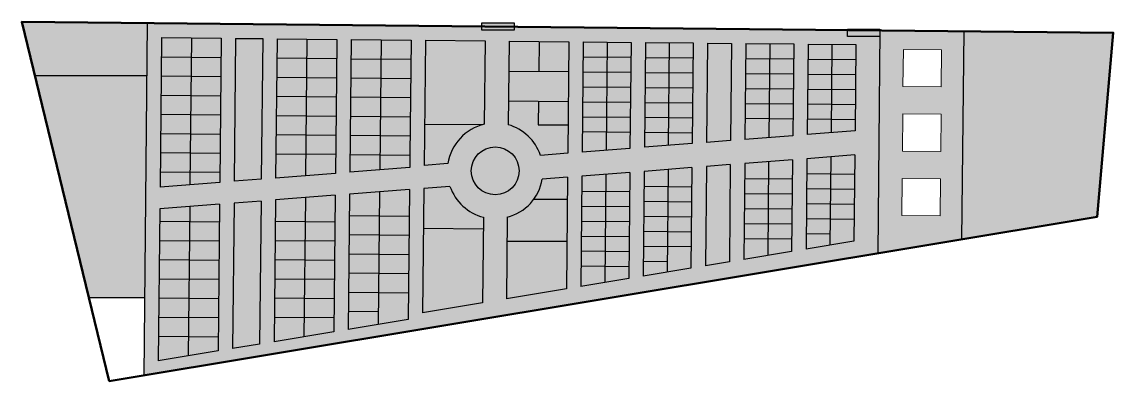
# Model space of a CAD drawing. Header units: metres. Extents: x 338921 to 339833, y 4032848 to 4033148.
import ezdxf

# ---------------------------------------------------------------- set-up
doc = ezdxf.new("R2010")
doc.units = ezdxf.units.M
for name, color, linetype, lineweight in [('MP_BOUNDARY', 1, 'Continuous', 50), ('MP_PLAZA', 4, 'Continuous', 18), ('MP_ROADS', 8, 'Continuous', 25)]:
    doc.layers.add(name, color=color, linetype=linetype, lineweight=lineweight)

msp = doc.modelspace()

# ---------------------------------------------------------------- hatches: boundary and pattern name
at = {"true_color": 0x22346e}
h = msp.add_hatch(color=159, dxfattribs=at)
h.dxf.hatch_style = 1
h.paths.add_polyline_path([(339025.38, 4033102.93), (339025.79, 4033146.93), (338920.88, 4033147.98), (338931.84, 4033102.93)])
at = {"true_color": 0x939598}
h = msp.add_hatch(color=252, dxfattribs=at)
h.dxf.hatch_style = 1
h.paths.add_polyline_path([(339637.45, 4033047.69), (339638.38, 4033140.78), (339025.79, 4033146.93), (339023.02, 4032852.73), (339636.51, 4032954.59)])
h.paths.add_polyline_path([(339565.29, 4033032.76), (339564.52, 4032956.21), (339524.46, 4032949.56), (339525.26, 4033029.65)], flags=16)
h.paths.add_polyline_path([(339525.46, 4033049.73), (339526.27, 4033129.91), (339566.26, 4033129.51), (339565.49, 4033052.84)], flags=16)
h.paths.add_polyline_path([(339513.45, 4033048.8), (339493.43, 4033047.24), (339494.27, 4033130.23), (339514.27, 4033130.03)], flags=16)
h.paths.add_polyline_path([(339577.3, 4033033.69), (339617.34, 4033036.8), (339616.61, 4032964.86), (339576.55, 4032958.21)], flags=16)
h.paths.add_polyline_path([(339513.25, 4033028.72), (339512.44, 4032947.56), (339492.4, 4032944.24), (339493.23, 4033027.17)], flags=16)
h.paths.add_polyline_path([(339577.5, 4033053.77), (339578.26, 4033129.39), (339618.26, 4033128.98), (339617.54, 4033056.87)], flags=16)
h.paths.add_polyline_path([(339481.42, 4033046.31), (339441.39, 4033043.21), (339442.27, 4033130.75), (339482.27, 4033130.35)], flags=16)
h.paths.add_polyline_path([(339481.22, 4033026.24), (339480.38, 4032942.24), (339440.31, 4032935.59), (339441.19, 4033023.13)], flags=16)
h.paths.add_polyline_path([(339429.38, 4033042.27), (339389.35, 4033039.17), (339390.27, 4033131.27), (339430.27, 4033130.87)], flags=16)
h.paths.add_polyline_path([(339429.18, 4033022.2), (339428.29, 4032933.59), (339388.22, 4032926.94), (339389.15, 4033019.09)], flags=16)
h.paths.add_polyline_path([(339377.34, 4033038.24), (339354.55, 4033036.47, 0.246339), (339327.57, 4033062.03), (339328.28, 4033131.89), (339378.27, 4033131.39)], flags=16)
h.paths.add_polyline_path([(339377.14, 4033018.16), (339376.2, 4032924.94), (339326.12, 4032916.63), (339326.8, 4032984.83, 0.292829), (339356.08, 4033016.53)], flags=16)
h.paths.add_polyline_path([(339336.7, 4033023.53, -1), (339296.7, 4033023.53, -1)], flags=16)
h.paths.add_polyline_path([(339307.58, 4033062.48, 0.306268), (339277.16, 4033029.59), (339257.23, 4033028.04), (339258.28, 4033132.6), (339308.28, 4033132.09)], flags=16)
h.paths.add_polyline_path([(339306.8, 4032984.78), (339306.08, 4032913.3), (339255.99, 4032904.98), (339257.04, 4033008.84), (339278.87, 4033010.54, 0.252622)], flags=16)
h.paths.add_polyline_path([(339245.32, 4033036.72), (339245.21, 4033026.23), (339195.17, 4033022.35), (339195.48, 4033053.22), (339196.28, 4033133.22), (339246.28, 4033132.72)], flags=16)
h.paths.add_polyline_path([(339245.03, 4033007.91), (339243.94, 4032899.46), (339193.85, 4032891.14), (339194.99, 4033004.03)], flags=16)
h.paths.add_polyline_path([(339183.16, 4033021.42), (339133.12, 4033017.54), (339134.28, 4033133.84), (339184.28, 4033133.34), (339183.96, 4033101.34)], flags=16)
h.paths.add_polyline_path([(339182.98, 4033003.1), (339181.83, 4032889.15), (339131.75, 4032880.83), (339132.93, 4032999.21)], flags=16)
h.paths.add_polyline_path([(339121.11, 4033016.6), (339098.47, 4033014.85), (339099.67, 4033134.19), (339122.29, 4033133.96)], flags=16)
h.paths.add_polyline_path([(339120.92, 4032998.28), (339119.73, 4032878.84), (339097.07, 4032875.07), (339098.29, 4032996.53)], flags=16)
h.paths.add_polyline_path([(339086.45, 4033013.91), (339036.42, 4033010.03), (339037.67, 4033134.81), (339087.66, 4033134.31)], flags=16)
h.paths.add_polyline_path([(339086.28, 4032995.59), (339085.05, 4032873.08), (339034.96, 4032864.76), (339036.23, 4032991.71)], flags=16)
at = {"true_color": 0x000000}
h = msp.add_hatch(color=18, dxfattribs=at)
h.dxf.hatch_style = 1
h.paths.add_polyline_path([(339332.45, 4033147.13), (339305.4, 4033147.13), (339305.4, 4033144.12), (339332.45, 4033143.85)])
h.paths.add_polyline_path([(339332.45, 4033143.85), (339305.4, 4033144.12), (339305.4, 4033140.9), (339332.45, 4033140.9)])
at = {"true_color": 0xf4ee51}
h = msp.add_hatch(color=41, dxfattribs=at)
h.dxf.hatch_style = 1
h.paths.add_polyline_path([(339087.66, 4033134.31), (339062.67, 4033134.56), (339062.51, 4033118.56), (339087.5, 4033118.31)])
h.paths.add_polyline_path([(339062.67, 4033134.56), (339037.67, 4033134.81), (339037.51, 4033118.81), (339062.51, 4033118.56)])
h.paths.add_polyline_path([(339062.51, 4033118.56), (339037.51, 4033118.81), (339037.35, 4033102.81), (339062.35, 4033102.56)])
h.paths.add_polyline_path([(339087.5, 4033118.31), (339062.51, 4033118.56), (339062.35, 4033102.56), (339087.34, 4033102.31)])
h.paths.add_polyline_path([(339087.34, 4033102.31), (339062.35, 4033102.56), (339062.19, 4033086.56), (339087.18, 4033086.31)])
h.paths.add_polyline_path([(339062.35, 4033102.56), (339037.35, 4033102.81), (339037.19, 4033086.81), (339062.19, 4033086.56)])
h.paths.add_polyline_path([(339062.19, 4033086.56), (339037.19, 4033086.81), (339037.03, 4033070.81), (339062.03, 4033070.56)])
h.paths.add_polyline_path([(339087.18, 4033086.31), (339062.19, 4033086.56), (339062.03, 4033070.56), (339087.02, 4033070.31)])
h.paths.add_polyline_path([(339087.02, 4033070.31), (339062.03, 4033070.56), (339061.87, 4033054.56), (339086.85, 4033054.31)])
h.paths.add_polyline_path([(339062.03, 4033070.56), (339037.03, 4033070.81), (339036.87, 4033054.81), (339061.87, 4033054.56)])
h.paths.add_polyline_path([(339061.87, 4033054.56), (339036.87, 4033054.81), (339036.71, 4033038.81), (339061.7, 4033038.56)])
h.paths.add_polyline_path([(339086.85, 4033054.31), (339061.87, 4033054.56), (339061.7, 4033038.56), (339086.69, 4033038.31)])
h.paths.add_polyline_path([(339086.69, 4033038.31), (339061.7, 4033038.56), (339061.54, 4033022.56), (339086.53, 4033022.31)])
h.paths.add_polyline_path([(339061.7, 4033038.56), (339036.71, 4033038.81), (339036.55, 4033022.82), (339061.54, 4033022.56)])
h.paths.add_polyline_path([(339061.54, 4033022.56), (339036.55, 4033022.82), (339036.42, 4033010.03), (339061.44, 4033011.97)])
h.paths.add_polyline_path([(339086.53, 4033022.31), (339061.54, 4033022.56), (339061.44, 4033011.97), (339086.45, 4033013.91)])
h.paths.add_polyline_path([(339220.96, 4033100.97), (339195.96, 4033101.22), (339195.8, 4033085.22), (339220.8, 4033084.97)])
h.paths.add_polyline_path([(339245.96, 4033100.72), (339220.96, 4033100.97), (339220.8, 4033084.97), (339245.8, 4033084.72)])
h.paths.add_polyline_path([(339245.8, 4033084.72), (339220.8, 4033084.97), (339220.64, 4033068.97), (339245.64, 4033068.72)])
h.paths.add_polyline_path([(339220.8, 4033084.97), (339195.8, 4033085.22), (339195.64, 4033069.22), (339220.64, 4033068.97)])
h.paths.add_polyline_path([(339220.64, 4033068.97), (339195.64, 4033069.22), (339195.48, 4033053.22), (339220.48, 4033052.97)])
h.paths.add_polyline_path([(339245.64, 4033068.72), (339220.64, 4033068.97), (339220.48, 4033052.97), (339245.48, 4033052.72)])
h.paths.add_polyline_path([(339245.48, 4033052.72), (339220.48, 4033052.97), (339220.32, 4033036.97), (339245.32, 4033036.72)])
h.paths.add_polyline_path([(339220.48, 4033052.97), (339195.48, 4033053.22), (339195.32, 4033037.22), (339220.32, 4033036.97)])
h.paths.add_polyline_path([(339220.32, 4033036.97), (339195.32, 4033037.22), (339195.17, 4033022.35), (339220.19, 4033024.29)])
h.paths.add_polyline_path([(339245.32, 4033036.72), (339220.32, 4033036.97), (339220.19, 4033024.29), (339245.21, 4033026.23)])
h.paths.add_polyline_path([(339245.03, 4033007.91), (339220.01, 4033005.97), (339219.81, 4032986.02), (339244.8, 4032985.77)])
h.paths.add_polyline_path([(339220.01, 4033005.97), (339194.99, 4033004.03), (339194.81, 4032986.28), (339219.81, 4032986.02)])
h.paths.add_polyline_path([(339219.81, 4032986.02), (339194.81, 4032986.28), (339194.65, 4032970.28), (339219.65, 4032970.03)])
h.paths.add_polyline_path([(339244.8, 4032985.77), (339219.81, 4032986.02), (339219.65, 4032970.03), (339244.64, 4032969.77)])
h.paths.add_polyline_path([(339244.64, 4032969.77), (339219.65, 4032970.03), (339219.49, 4032954.03), (339244.48, 4032953.78)])
h.paths.add_polyline_path([(339219.65, 4032970.03), (339194.65, 4032970.28), (339194.49, 4032954.28), (339219.49, 4032954.03)])
h.paths.add_polyline_path([(339219.49, 4032954.03), (339194.49, 4032954.28), (339194.33, 4032938.28), (339219.32, 4032938.03)])
h.paths.add_polyline_path([(339244.48, 4032953.78), (339219.49, 4032954.03), (339219.32, 4032938.03), (339244.32, 4032937.78)])
h.paths.add_polyline_path([(339244.32, 4032937.78), (339219.32, 4032938.03), (339219.16, 4032922.03), (339244.16, 4032921.78)])
h.paths.add_polyline_path([(339219.32, 4032938.03), (339194.33, 4032938.28), (339194.17, 4032922.28), (339219.16, 4032922.03)])
h.paths.add_polyline_path([(339219.16, 4032922.03), (339194.17, 4032922.28), (339194, 4032906.28), (339219, 4032906.03)])
h.paths.add_polyline_path([(339219, 4032906.03), (339194, 4032906.28), (339193.85, 4032891.14), (339218.9, 4032895.3)])
h.paths.add_polyline_path([(339244.16, 4032921.78), (339219.16, 4032922.03), (339219, 4032906.03), (339218.9, 4032895.3), (339243.94, 4032899.46)])
h.paths.add_polyline_path([(339182.98, 4033003.1), (339157.95, 4033001.16), (339157.75, 4032981.21), (339182.75, 4032980.96)])
h.paths.add_polyline_path([(339157.95, 4033001.16), (339132.93, 4032999.21), (339132.76, 4032981.46), (339157.75, 4032981.21)])
h.paths.add_polyline_path([(339157.75, 4032981.21), (339132.76, 4032981.46), (339132.6, 4032965.46), (339157.59, 4032965.21)])
h.paths.add_polyline_path([(339182.75, 4032980.96), (339157.75, 4032981.21), (339157.59, 4032965.21), (339182.59, 4032964.96)])
h.paths.add_polyline_path([(339182.59, 4032964.96), (339157.59, 4032965.21), (339157.43, 4032949.21), (339182.43, 4032948.96)])
h.paths.add_polyline_path([(339157.59, 4032965.21), (339132.6, 4032965.46), (339132.43, 4032949.46), (339157.43, 4032949.21)])
h.paths.add_polyline_path([(339157.43, 4032949.21), (339132.43, 4032949.46), (339132.27, 4032933.46), (339157.27, 4032933.21)])
h.paths.add_polyline_path([(339182.43, 4032948.96), (339157.43, 4032949.21), (339157.27, 4032933.21), (339182.27, 4032932.96)])
h.paths.add_polyline_path([(339182.27, 4032932.96), (339157.27, 4032933.21), (339157.11, 4032917.21), (339182.11, 4032916.96)])
h.paths.add_polyline_path([(339157.27, 4032933.21), (339132.27, 4032933.46), (339132.11, 4032917.46), (339157.11, 4032917.21)])
h.paths.add_polyline_path([(339157.11, 4032917.21), (339132.11, 4032917.46), (339131.95, 4032901.46), (339156.95, 4032901.21)])
h.paths.add_polyline_path([(339182.11, 4032916.96), (339157.11, 4032917.21), (339156.95, 4032901.21), (339181.95, 4032900.96)])
h.paths.add_polyline_path([(339181.95, 4032900.96), (339156.95, 4032901.21), (339156.79, 4032884.99), (339181.83, 4032889.15)])
h.paths.add_polyline_path([(339156.95, 4032901.21), (339131.95, 4032901.46), (339131.75, 4032880.83), (339156.79, 4032884.99)])
h.paths.add_polyline_path([(339086.28, 4032995.59), (339061.25, 4032993.65), (339061.13, 4032981.21), (339086.13, 4032980.96)])
h.paths.add_polyline_path([(339061.25, 4032993.65), (339036.23, 4032991.71), (339036.13, 4032981.46), (339061.13, 4032981.21)])
h.paths.add_polyline_path([(339061.13, 4032981.21), (339036.13, 4032981.46), (339035.97, 4032965.46), (339060.97, 4032965.21)])
h.paths.add_polyline_path([(339086.13, 4032980.96), (339061.13, 4032981.21), (339060.97, 4032965.21), (339085.97, 4032964.96)])
h.paths.add_polyline_path([(339085.97, 4032964.96), (339060.97, 4032965.21), (339060.81, 4032949.21), (339085.81, 4032948.96)])
h.paths.add_polyline_path([(339060.97, 4032965.21), (339035.97, 4032965.46), (339035.81, 4032949.46), (339060.81, 4032949.21)])
h.paths.add_polyline_path([(339060.81, 4032949.21), (339035.81, 4032949.46), (339035.65, 4032933.46), (339060.65, 4032933.21)])
h.paths.add_polyline_path([(339085.81, 4032948.96), (339060.81, 4032949.21), (339060.65, 4032933.21), (339085.65, 4032932.96)])
h.paths.add_polyline_path([(339085.65, 4032932.96), (339060.65, 4032933.21), (339060.49, 4032917.21), (339085.49, 4032916.96)])
h.paths.add_polyline_path([(339060.65, 4032933.21), (339035.65, 4032933.46), (339035.49, 4032917.46), (339060.49, 4032917.21)])
h.paths.add_polyline_path([(339060.49, 4032917.21), (339035.65, 4032917.46), (339035.49, 4032917.46), (339035.33, 4032901.46), (339060.33, 4032901.21)])
h.paths.add_polyline_path([(339085.49, 4032916.96), (339060.49, 4032917.21), (339060.33, 4032901.21), (339085.33, 4032900.96)])
h.paths.add_polyline_path([(339085.33, 4032900.96), (339060.33, 4032901.21), (339060.17, 4032885.21), (339085.17, 4032884.96)])
h.paths.add_polyline_path([(339060.33, 4032901.21), (339035.33, 4032901.46), (339035.17, 4032885.47), (339060.17, 4032885.21)])
h.paths.add_polyline_path([(339060.17, 4032885.21), (339035.17, 4032885.47), (339034.96, 4032864.76), (339060, 4032868.92)])
h.paths.add_polyline_path([(339085.17, 4032884.96), (339060.17, 4032885.21), (339060, 4032868.92), (339085.05, 4032873.08)])
at = {"true_color": 0x000000}
h = msp.add_hatch(color=18, dxfattribs=at)
h.dxf.hatch_style = 1
h.paths.add_polyline_path([(339638.3, 4033141.94), (339611.26, 4033141.94), (339611.26, 4033138.93), (339638.3, 4033138.66)])
h.paths.add_polyline_path([(339638.3, 4033138.66), (339611.26, 4033138.93), (339611.26, 4033135.71), (339638.3, 4033135.71)])
at = {"true_color": 0x136734}
h = msp.add_hatch(color=116, dxfattribs=at)
h.dxf.hatch_style = 1
h.paths.add_polyline_path([(339636.51, 4032954.59), (339706.63, 4032966.23), (339708.38, 4033140.08), (339638.38, 4033140.78), (339637.45, 4033047.69)])
h.paths.add_polyline_path([(339656.91, 4033017.15), (339688.91, 4033016.83), (339688.6, 4032985.83), (339656.6, 4032986.15)], flags=16)
h.paths.add_polyline_path([(339657.14, 4033040.06), (339657.45, 4033071.06), (339689.45, 4033070.74), (339689.14, 4033039.74)], flags=16)
h.paths.add_polyline_path([(339657.63, 4033093.9), (339657.94, 4033124.9), (339689.94, 4033124.58), (339689.63, 4033093.58)], flags=16)
at = {"true_color": 0xe1e1e1}
h = msp.add_hatch(color=254, dxfattribs=at)
h.dxf.hatch_style = 1
h.paths.add_polyline_path([(339833.37, 4033138.83), (339708.38, 4033140.08), (339706.63, 4032966.23), (339819.97, 4032985.05)])
at = {"true_color": 0x136734}
h = msp.add_hatch(color=116, dxfattribs=at)
h.dxf.hatch_style = 1
h.paths.add_polyline_path([(339122.29, 4033133.96), (339099.67, 4033134.19), (339098.47, 4033014.85), (339121.11, 4033016.6)])
h.paths.add_polyline_path([(339120.92, 4032998.28), (339098.29, 4032996.53), (339097.07, 4032875.07), (339119.73, 4032878.84)])
h.paths.add_polyline_path([(339306.14, 4033062.11), (339257.58, 4033062.6), (339257.23, 4033028.04), (339277.16, 4033029.59, -0.296148)])
h.paths.add_polyline_path([(339278.87, 4033010.54), (339257.04, 4033008.84), (339256.7, 4032975.28), (339306.7, 4032974.78), (339306.8, 4032984.78, -0.252622)])
h.paths.add_polyline_path([(339377.14, 4033018.16), (339356.08, 4033016.53, -0.11506), (339348.92, 4032999.83), (339376.95, 4032999.83)])
h.paths.add_polyline_path([(339377.58, 4033062.03), (339352.58, 4033062.03), (339352.77, 4033081.65), (339327.77, 4033081.9), (339327.57, 4033062.03, -0.246339), (339354.55, 4033036.47), (339377.34, 4033038.24)])
h.paths.add_polyline_path([(339514.27, 4033130.03), (339494.27, 4033130.23), (339493.43, 4033047.24), (339513.45, 4033048.8)])
h.paths.add_polyline_path([(339513.25, 4033028.72), (339493.23, 4033027.17), (339492.4, 4032944.24), (339512.44, 4032947.56)])
at = {"true_color": 0xf4ee51}
h = msp.add_hatch(color=41, dxfattribs=at)
h.dxf.hatch_style = 1
h.paths.add_polyline_path([(339246.28, 4033132.72), (339221.28, 4033132.97), (339221.12, 4033116.97), (339246.12, 4033116.72)])
h.paths.add_polyline_path([(339246.12, 4033116.72), (339221.12, 4033116.97), (339220.96, 4033100.97), (339245.96, 4033100.72)])
h.paths.add_polyline_path([(339221.12, 4033116.97), (339196.12, 4033117.22), (339195.96, 4033101.22), (339220.96, 4033100.97)])
h.paths.add_polyline_path([(339221.28, 4033132.97), (339196.28, 4033133.22), (339196.12, 4033117.22), (339221.12, 4033116.97)])
h.paths.add_polyline_path([(339184.28, 4033133.34), (339159.28, 4033133.59), (339159.12, 4033117.59), (339184.12, 4033117.34)])
h.paths.add_polyline_path([(339159.28, 4033133.59), (339134.28, 4033133.84), (339134.12, 4033117.84), (339159.12, 4033117.59)])
h.paths.add_polyline_path([(339159.12, 4033117.59), (339134.12, 4033117.84), (339133.96, 4033101.84), (339158.96, 4033101.59)])
h.paths.add_polyline_path([(339184.12, 4033117.34), (339159.12, 4033117.59), (339158.96, 4033101.59), (339183.96, 4033101.34)])
h.paths.add_polyline_path([(339183.96, 4033101.34), (339158.96, 4033101.59), (339158.8, 4033085.59), (339183.8, 4033085.34)])
h.paths.add_polyline_path([(339158.96, 4033101.59), (339133.96, 4033101.84), (339133.8, 4033085.84), (339158.8, 4033085.59)])
h.paths.add_polyline_path([(339158.8, 4033085.59), (339133.8, 4033085.84), (339133.64, 4033069.84), (339158.64, 4033069.59)])
h.paths.add_polyline_path([(339183.8, 4033085.34), (339158.8, 4033085.59), (339158.64, 4033069.59), (339183.64, 4033069.34)])
h.paths.add_polyline_path([(339183.64, 4033069.34), (339158.64, 4033069.59), (339158.48, 4033053.59), (339183.48, 4033053.34)])
h.paths.add_polyline_path([(339158.64, 4033069.59), (339133.64, 4033069.84), (339133.48, 4033053.84), (339158.48, 4033053.59)])
h.paths.add_polyline_path([(339158.48, 4033053.59), (339133.48, 4033053.84), (339133.32, 4033037.85), (339158.32, 4033037.59)])
h.paths.add_polyline_path([(339183.48, 4033053.34), (339158.48, 4033053.59), (339158.32, 4033037.59), (339183.32, 4033037.34)])
h.paths.add_polyline_path([(339183.32, 4033037.34), (339158.32, 4033037.59), (339158.14, 4033019.48), (339183.16, 4033021.42)])
h.paths.add_polyline_path([(339158.32, 4033037.59), (339133.32, 4033037.85), (339133.12, 4033017.54), (339158.14, 4033019.48)])
at = {"true_color": 0xcd2027}
h = msp.add_hatch(color=242, dxfattribs=at)
h.dxf.hatch_style = 1
h.paths.add_polyline_path([(339257.58, 4033062.6), (339306.14, 4033062.11, -0.009278), (339307.58, 4033062.48), (339308.28, 4033132.09), (339258.28, 4033132.6)])
at = {"true_color": 0xf27172}
h = msp.add_hatch(color=11, dxfattribs=at)
h.dxf.hatch_style = 1
h.paths.add_polyline_path([(339328.02, 4033106.9), (339353.35, 4033106.64), (339353.6, 4033131.64), (339328.28, 4033131.89)])
at = {"true_color": 0xf7abae}
h = msp.add_hatch(color=241, dxfattribs=at)
h.dxf.hatch_style = 1
h.paths.add_polyline_path([(339378.02, 4033106.39), (339378.27, 4033131.39), (339353.6, 4033131.64), (339353.35, 4033106.64)])
at = {"true_color": 0xf8991e}
h = msp.add_hatch(color=30, dxfattribs=at)
h.dxf.hatch_style = 1
h.paths.add_polyline_path([(339618.26, 4033128.98), (339598.26, 4033129.19), (339598.14, 4033116.69), (339618.14, 4033116.49)])
h.paths.add_polyline_path([(339598.26, 4033129.19), (339578.26, 4033129.39), (339578.14, 4033116.89), (339598.14, 4033116.69)])
h.paths.add_polyline_path([(339598.14, 4033116.69), (339578.14, 4033116.89), (339578.01, 4033104.39), (339598.01, 4033104.19)])
h.paths.add_polyline_path([(339618.14, 4033116.49), (339598.14, 4033116.69), (339598.01, 4033104.19), (339618.01, 4033103.99)])
h.paths.add_polyline_path([(339618.01, 4033103.99), (339598.01, 4033104.19), (339597.89, 4033091.69), (339617.88, 4033091.49)])
h.paths.add_polyline_path([(339598.01, 4033104.19), (339578.01, 4033104.39), (339577.89, 4033091.89), (339597.89, 4033091.69)])
h.paths.add_polyline_path([(339597.89, 4033091.69), (339577.89, 4033091.89), (339577.76, 4033079.39), (339597.76, 4033079.19)])
h.paths.add_polyline_path([(339617.88, 4033091.49), (339597.89, 4033091.69), (339597.76, 4033079.19), (339617.76, 4033078.99)])
h.paths.add_polyline_path([(339617.76, 4033078.99), (339597.76, 4033079.19), (339597.63, 4033066.69), (339617.63, 4033066.49)])
h.paths.add_polyline_path([(339597.76, 4033079.19), (339577.76, 4033079.39), (339577.64, 4033066.89), (339597.63, 4033066.69)])
h.paths.add_polyline_path([(339597.63, 4033066.69), (339577.64, 4033066.89), (339577.5, 4033053.77), (339597.52, 4033055.32)])
h.paths.add_polyline_path([(339617.63, 4033066.49), (339597.63, 4033066.69), (339597.52, 4033055.32), (339617.54, 4033056.87)])
h.paths.add_polyline_path([(339617.34, 4033036.8), (339597.32, 4033035.24), (339597.18, 4033020.99), (339617.17, 4033020.79)])
h.paths.add_polyline_path([(339617.17, 4033020.79), (339597.18, 4033020.99), (339597.05, 4033008.49), (339617.05, 4033008.29)])
h.paths.add_polyline_path([(339617.05, 4033008.29), (339597.05, 4033008.49), (339596.93, 4032995.99), (339616.92, 4032995.79)])
h.paths.add_polyline_path([(339616.92, 4032995.79), (339596.93, 4032995.99), (339596.8, 4032983.49), (339616.8, 4032983.29)])
h.paths.add_polyline_path([(339616.8, 4032983.29), (339596.8, 4032983.49), (339596.58, 4032961.53), (339616.61, 4032964.86)])
h.paths.add_polyline_path([(339596.67, 4032970.99), (339576.68, 4032971.19), (339576.55, 4032958.21), (339596.58, 4032961.53)])
h.paths.add_polyline_path([(339596.8, 4032983.49), (339576.8, 4032983.69), (339576.68, 4032971.19), (339596.67, 4032970.99)])
h.paths.add_polyline_path([(339596.93, 4032995.99), (339576.93, 4032996.19), (339576.8, 4032983.69), (339596.8, 4032983.49)])
h.paths.add_polyline_path([(339597.05, 4033008.49), (339577.05, 4033008.69), (339576.93, 4032996.19), (339596.93, 4032995.99)])
h.paths.add_polyline_path([(339597.18, 4033020.99), (339577.18, 4033021.19), (339577.05, 4033008.69), (339597.05, 4033008.49)])
h.paths.add_polyline_path([(339597.32, 4033035.24), (339577.3, 4033033.69), (339577.18, 4033021.19), (339597.18, 4033020.99)])
h.paths.add_polyline_path([(339565.29, 4033032.76), (339545.28, 4033031.21), (339545.13, 4033016.95), (339565.13, 4033016.75)])
h.paths.add_polyline_path([(339545.28, 4033031.21), (339525.26, 4033029.65), (339525.13, 4033017.15), (339545.13, 4033016.95)])
h.paths.add_polyline_path([(339545.13, 4033016.95), (339525.13, 4033017.15), (339525.01, 4033004.65), (339545.01, 4033004.45)])
h.paths.add_polyline_path([(339565.13, 4033016.75), (339545.13, 4033016.95), (339545.01, 4033004.45), (339565.01, 4033004.25)])
h.paths.add_polyline_path([(339565.01, 4033004.25), (339545.01, 4033004.45), (339544.88, 4032991.95), (339564.88, 4032991.75)])
h.paths.add_polyline_path([(339545.01, 4033004.45), (339525.01, 4033004.65), (339524.88, 4032992.16), (339544.88, 4032991.95)])
h.paths.add_polyline_path([(339544.88, 4032991.95), (339524.88, 4032992.16), (339524.76, 4032979.66), (339544.76, 4032979.46)])
h.paths.add_polyline_path([(339564.88, 4032991.75), (339544.88, 4032991.95), (339544.76, 4032979.46), (339564.76, 4032979.25)])
h.paths.add_polyline_path([(339564.76, 4032979.25), (339544.76, 4032979.46), (339544.63, 4032966.96), (339564.63, 4032966.76)])
h.paths.add_polyline_path([(339544.76, 4032979.46), (339524.76, 4032979.66), (339524.63, 4032967.16), (339544.63, 4032966.96)])
h.paths.add_polyline_path([(339544.63, 4032966.96), (339524.63, 4032967.16), (339524.46, 4032949.56), (339544.49, 4032952.88)])
h.paths.add_polyline_path([(339564.63, 4032966.76), (339544.63, 4032966.96), (339544.49, 4032952.88), (339564.52, 4032956.21)])
h.paths.add_polyline_path([(339565.64, 4033067.01), (339545.64, 4033067.21), (339545.48, 4033051.28), (339565.49, 4033052.84)])
h.paths.add_polyline_path([(339565.76, 4033079.51), (339545.76, 4033079.71), (339545.64, 4033067.21), (339565.64, 4033067.01)])
h.paths.add_polyline_path([(339565.89, 4033092.01), (339545.89, 4033092.21), (339545.76, 4033079.71), (339565.76, 4033079.51)])
h.paths.add_polyline_path([(339566.01, 4033104.51), (339546.01, 4033104.71), (339545.89, 4033092.21), (339565.89, 4033092.01)])
h.paths.add_polyline_path([(339566.14, 4033117.01), (339546.14, 4033117.21), (339546.01, 4033104.71), (339566.01, 4033104.51)])
h.paths.add_polyline_path([(339566.26, 4033129.51), (339546.26, 4033129.71), (339546.14, 4033117.21), (339566.14, 4033117.01)])
h.paths.add_polyline_path([(339546.26, 4033129.71), (339526.27, 4033129.91), (339526.14, 4033117.41), (339546.14, 4033117.21)])
h.paths.add_polyline_path([(339546.14, 4033117.21), (339526.14, 4033117.41), (339526.01, 4033104.91), (339546.01, 4033104.71)])
h.paths.add_polyline_path([(339546.01, 4033104.71), (339526.01, 4033104.91), (339525.89, 4033092.41), (339545.89, 4033092.21)])
h.paths.add_polyline_path([(339545.89, 4033092.21), (339525.89, 4033092.41), (339525.76, 4033079.91), (339545.76, 4033079.71)])
h.paths.add_polyline_path([(339545.76, 4033079.71), (339525.76, 4033079.91), (339525.64, 4033067.41), (339545.64, 4033067.21)])
h.paths.add_polyline_path([(339545.64, 4033067.21), (339525.64, 4033067.41), (339525.46, 4033049.73), (339545.48, 4033051.28)])
h.paths.add_polyline_path([(339481.51, 4033055.35), (339461.52, 4033055.55), (339461.41, 4033044.76), (339481.42, 4033046.31)])
h.paths.add_polyline_path([(339461.52, 4033055.55), (339441.52, 4033055.75), (339441.39, 4033043.21), (339461.41, 4033044.76)])
h.paths.add_polyline_path([(339461.64, 4033068.05), (339441.64, 4033068.25), (339441.52, 4033055.75), (339461.52, 4033055.55)])
h.paths.add_polyline_path([(339481.64, 4033067.85), (339461.64, 4033068.05), (339461.52, 4033055.55), (339481.51, 4033055.35)])
h.paths.add_polyline_path([(339481.77, 4033080.35), (339461.77, 4033080.55), (339461.64, 4033068.05), (339481.64, 4033067.85)])
h.paths.add_polyline_path([(339461.77, 4033080.55), (339441.77, 4033080.75), (339441.64, 4033068.25), (339461.64, 4033068.05)])
h.paths.add_polyline_path([(339461.89, 4033093.05), (339441.89, 4033093.25), (339441.77, 4033080.75), (339461.77, 4033080.55)])
h.paths.add_polyline_path([(339481.89, 4033092.85), (339461.89, 4033093.05), (339461.77, 4033080.55), (339481.77, 4033080.35)])
h.paths.add_polyline_path([(339482.02, 4033105.35), (339462.02, 4033105.55), (339461.89, 4033093.05), (339481.89, 4033092.85)])
h.paths.add_polyline_path([(339462.02, 4033105.55), (339442.02, 4033105.75), (339441.89, 4033093.25), (339461.89, 4033093.05)])
h.paths.add_polyline_path([(339462.14, 4033118.05), (339442.14, 4033118.25), (339442.02, 4033105.75), (339462.02, 4033105.55)])
h.paths.add_polyline_path([(339482.14, 4033117.85), (339462.14, 4033118.05), (339462.02, 4033105.55), (339482.02, 4033105.35)])
h.paths.add_polyline_path([(339482.27, 4033130.35), (339462.27, 4033130.55), (339462.14, 4033118.05), (339482.14, 4033117.85)])
h.paths.add_polyline_path([(339462.27, 4033130.55), (339442.27, 4033130.75), (339442.14, 4033118.25), (339462.14, 4033118.05)])
h.paths.add_polyline_path([(339430.27, 4033130.87), (339410.27, 4033131.07), (339410.15, 4033118.57), (339430.14, 4033118.37)])
h.paths.add_polyline_path([(339410.27, 4033131.07), (339390.27, 4033131.27), (339390.15, 4033118.77), (339410.15, 4033118.57)])
h.paths.add_polyline_path([(339410.15, 4033118.57), (339390.15, 4033118.77), (339390.02, 4033106.27), (339410.02, 4033106.07)])
h.paths.add_polyline_path([(339430.14, 4033118.37), (339410.15, 4033118.57), (339410.02, 4033106.07), (339430.02, 4033105.87)])
h.paths.add_polyline_path([(339430.02, 4033105.87), (339410.02, 4033106.07), (339409.89, 4033093.57), (339429.89, 4033093.37)])
h.paths.add_polyline_path([(339410.02, 4033106.07), (339390.02, 4033106.27), (339389.9, 4033093.77), (339409.89, 4033093.57)])
h.paths.add_polyline_path([(339409.89, 4033093.57), (339389.9, 4033093.77), (339389.77, 4033081.27), (339409.77, 4033081.07)])
h.paths.add_polyline_path([(339429.89, 4033093.37), (339409.89, 4033093.57), (339409.77, 4033081.07), (339429.77, 4033080.87)])
h.paths.add_polyline_path([(339429.77, 4033080.87), (339409.77, 4033081.07), (339409.64, 4033068.57), (339429.64, 4033068.37)])
h.paths.add_polyline_path([(339409.77, 4033081.07), (339389.77, 4033081.27), (339389.64, 4033068.78), (339409.64, 4033068.57)])
h.paths.add_polyline_path([(339409.64, 4033068.57), (339389.64, 4033068.78), (339389.52, 4033056.28), (339409.52, 4033056.08)])
h.paths.add_polyline_path([(339429.64, 4033068.37), (339409.64, 4033068.57), (339409.52, 4033056.08), (339429.52, 4033055.87)])
h.paths.add_polyline_path([(339429.52, 4033055.87), (339409.52, 4033056.08), (339409.36, 4033040.72), (339429.38, 4033042.27)])
h.paths.add_polyline_path([(339409.52, 4033056.08), (339389.52, 4033056.28), (339389.35, 4033039.17), (339409.36, 4033040.72)])
h.paths.add_polyline_path([(339429.18, 4033022.2), (339409.16, 4033020.65), (339409.02, 4033006.39), (339429.02, 4033006.19)])
h.paths.add_polyline_path([(339409.16, 4033020.65), (339389.15, 4033019.09), (339389.02, 4033006.59), (339409.02, 4033006.39)])
h.paths.add_polyline_path([(339409.02, 4033006.39), (339389.02, 4033006.59), (339388.9, 4032994.09), (339408.89, 4032993.89)])
h.paths.add_polyline_path([(339429.02, 4033006.19), (339409.02, 4033006.39), (339408.89, 4032993.89), (339428.89, 4032993.69)])
h.paths.add_polyline_path([(339428.77, 4032981.19), (339408.77, 4032981.39), (339408.64, 4032968.89), (339428.64, 4032968.69)])
h.paths.add_polyline_path([(339408.89, 4032993.89), (339388.9, 4032994.09), (339388.77, 4032981.59), (339408.77, 4032981.39)])
h.paths.add_polyline_path([(339428.89, 4032993.69), (339408.89, 4032993.89), (339408.77, 4032981.39), (339428.77, 4032981.19)])
h.paths.add_polyline_path([(339408.77, 4032981.39), (339388.77, 4032981.59), (339388.64, 4032969.1), (339408.64, 4032968.89)])
h.paths.add_polyline_path([(339408.64, 4032968.89), (339388.64, 4032969.1), (339388.52, 4032956.6), (339408.52, 4032956.4)])
h.paths.add_polyline_path([(339428.64, 4032968.69), (339408.64, 4032968.89), (339408.52, 4032956.4), (339428.52, 4032956.19)])
h.paths.add_polyline_path([(339428.52, 4032956.19), (339408.52, 4032956.4), (339408.39, 4032943.9), (339428.39, 4032943.7)])
h.paths.add_polyline_path([(339408.52, 4032956.4), (339388.52, 4032956.6), (339388.39, 4032944.1), (339408.39, 4032943.9)])
h.paths.add_polyline_path([(339408.39, 4032943.9), (339388.39, 4032944.1), (339388.22, 4032926.94), (339408.26, 4032930.26)])
h.paths.add_polyline_path([(339428.39, 4032943.7), (339408.39, 4032943.9), (339408.26, 4032930.26), (339428.29, 4032933.59)])
h.paths.add_polyline_path([(339460.44, 4032947.93), (339440.44, 4032948.13), (339440.31, 4032935.59), (339460.35, 4032938.91)])
h.paths.add_polyline_path([(339460.56, 4032960.43), (339440.56, 4032960.63), (339440.44, 4032948.13), (339460.44, 4032947.93)])
h.paths.add_polyline_path([(339460.81, 4032985.43), (339440.81, 4032985.63), (339440.69, 4032973.13), (339460.69, 4032972.93)])
h.paths.add_polyline_path([(339460.69, 4032972.93), (339440.69, 4032973.13), (339440.56, 4032960.63), (339460.56, 4032960.43)])
h.paths.add_polyline_path([(339460.94, 4032997.93), (339440.94, 4032998.13), (339440.81, 4032985.63), (339460.81, 4032985.43)])
h.paths.add_polyline_path([(339461.06, 4033010.43), (339441.06, 4033010.63), (339440.94, 4032998.13), (339460.94, 4032997.93)])
h.paths.add_polyline_path([(339461.21, 4033024.68), (339441.19, 4033023.13), (339441.06, 4033010.63), (339461.06, 4033010.43)])
h.paths.add_polyline_path([(339481.22, 4033026.24), (339461.21, 4033024.68), (339461.06, 4033010.43), (339481.06, 4033010.23)])
h.paths.add_polyline_path([(339481.06, 4033010.23), (339461.06, 4033010.43), (339460.94, 4032997.93), (339480.94, 4032997.73)])
h.paths.add_polyline_path([(339480.94, 4032997.73), (339460.94, 4032997.93), (339460.81, 4032985.43), (339480.81, 4032985.23)])
h.paths.add_polyline_path([(339480.81, 4032985.23), (339460.81, 4032985.43), (339460.69, 4032972.93), (339480.69, 4032972.73)])
h.paths.add_polyline_path([(339480.69, 4032972.73), (339460.69, 4032972.93), (339460.56, 4032960.43), (339480.56, 4032960.23)])
h.paths.add_polyline_path([(339480.56, 4032960.23), (339460.56, 4032960.43), (339460.44, 4032947.93), (339460.35, 4032938.91), (339480.38, 4032942.24)])
at = {"true_color": 0x78ba6e}
h = msp.add_hatch(color=83, dxfattribs=at)
h.dxf.hatch_style = 1
h.paths.add_polyline_path([(339025.38, 4033102.93), (338931.84, 4033102.93), (338976.97, 4032917.46), (339023.63, 4032917.46)])
at = {"true_color": 0xa953a0}
h = msp.add_hatch(color=215, dxfattribs=at)
h.dxf.hatch_style = 1
h.paths.add_polyline_path([(339328.02, 4033106.9), (339327.77, 4033081.9), (339377.77, 4033081.4), (339378.02, 4033106.39)])
at = {"true_color": 0xfecc66}
h = msp.add_hatch(color=31, dxfattribs=at)
h.dxf.hatch_style = 1
h.paths.add_polyline_path([(339377.58, 4033062.03), (339377.77, 4033081.4), (339352.77, 4033081.65), (339352.58, 4033062.03)])
at = {"true_color": 0x136734}
h = msp.add_hatch(color=116, dxfattribs=at)
h.dxf.hatch_style = 1
h.paths.add_polyline_path([(339296.7, 4033023.53, 1), (339336.7, 4033023.53, 1)])
at = {"true_color": 0xadddf7}
h = msp.add_hatch(color=141, dxfattribs=at)
h.dxf.hatch_style = 1
h.paths.add_polyline_path([(339376.6, 4032964.83), (339376.95, 4032999.83), (339348.92, 4032999.83, -0.171974), (339326.8, 4032984.83), (339326.6, 4032964.83)])
at = {"true_color": 0x2776bb}
h = msp.add_hatch(color=152, dxfattribs=at)
h.dxf.hatch_style = 1
h.paths.add_polyline_path([(339306.7, 4032974.78), (339256.7, 4032975.28), (339255.99, 4032904.98), (339306.08, 4032913.3)])
at = {"true_color": 0x105689}
h = msp.add_hatch(color=146, dxfattribs=at)
h.dxf.hatch_style = 1
h.paths.add_polyline_path([(339376.6, 4032964.83), (339326.6, 4032964.83), (339326.12, 4032916.63), (339376.2, 4032924.94)])

# ---------------------------------------------------------------- linework, layer by layer
for p, q in [((339025.79, 4033146.93), (339023.02, 4032852.73)), ((339037.67, 4033134.81), (339036.42, 4033010.03)), ((339638.38, 4033140.78), (339637.45, 4033047.69)), ((339708.38, 4033140.08), (339706.63, 4032966.23)), ((339833.37, 4033138.83), (339708.38, 4033140.08)), ((339062.67, 4033134.56), (339061.44, 4033011.97)), ((339087.66, 4033134.31), (339086.45, 4033013.91)), ((339099.67, 4033134.19), (339098.47, 4033014.85)), ((339122.29, 4033133.96), (339121.11, 4033016.6)), ((339134.28, 4033133.84), (339133.12, 4033017.54)), ((339159.28, 4033133.59), (339158.14, 4033019.48)), ((339184.28, 4033133.34), (339183.96, 4033101.34)), ((339196.28, 4033133.22), (339195.48, 4033053.22)), ((339221.28, 4033132.97), (339220.48, 4033052.97)), ((339246.28, 4033132.72), (339245.32, 4033036.72)), ((339258.28, 4033132.6), (339257.23, 4033028.04)), ((339308.28, 4033132.09), (339307.58, 4033062.48)), ((339328.28, 4033131.89), (339327.57, 4033062.03)), ((339353.35, 4033106.64), (339353.6, 4033131.64)), ((339378.27, 4033131.39), (339377.34, 4033038.24)), ((339390.27, 4033131.27), (339389.35, 4033039.17)), ((339410.27, 4033131.07), (339409.36, 4033040.72)), ((339430.27, 4033130.87), (339429.38, 4033042.27)), ((339442.27, 4033130.75), (339441.39, 4033043.21)), ((339462.27, 4033130.55), (339461.41, 4033044.76)), ((339482.27, 4033130.35), (339481.42, 4033046.31)), ((339494.27, 4033130.23), (339493.43, 4033047.24)), ((339514.27, 4033130.03), (339513.45, 4033048.8)), ((339526.27, 4033129.91), (339525.46, 4033049.73)), ((339546.26, 4033129.71), (339545.48, 4033051.28)), ((339566.26, 4033129.51), (339565.49, 4033052.84)), ((339578.26, 4033129.39), (339577.5, 4033053.77)), ((339598.26, 4033129.19), (339597.52, 4033055.32)), ((339618.26, 4033128.98), (339617.54, 4033056.87)), ((339025.38, 4033102.93), (338931.84, 4033102.93)), ((339183.96, 4033101.34), (339183.16, 4033021.42)), ((339025.22, 4033086.56), (339025.22, 4033086.56)), ((339352.77, 4033081.65), (339352.58, 4033062.03)), ((339352.58, 4033062.03), (339377.58, 4033062.03)), ((339195.48, 4033053.22), (339195.17, 4033022.35)), ((339220.48, 4033052.97), (339220.19, 4033024.29)), ((339565.49, 4033052.84), (339525.46, 4033049.73)), ((339617.54, 4033056.87), (339577.5, 4033053.77)), ((339481.42, 4033046.31), (339441.39, 4033043.21)), ((339513.45, 4033048.8), (339493.43, 4033047.24)), ((339637.45, 4033047.69), (339636.51, 4032954.59)), ((339245.32, 4033036.72), (339245.21, 4033026.23)), ((339377.34, 4033038.24), (339354.55, 4033036.47)), ((339429.38, 4033042.27), (339389.35, 4033039.17)), ((339617.34, 4033036.8), (339577.3, 4033033.69)), ((339597.32, 4033035.24), (339596.58, 4032961.53)), ((339617.34, 4033036.8), (339616.61, 4032964.86)), ((339245.21, 4033026.23), (339195.17, 4033022.35)), ((339277.16, 4033029.59), (339257.23, 4033028.04)), ((339481.22, 4033026.24), (339441.19, 4033023.13)), ((339481.22, 4033026.24), (339480.38, 4032942.24)), ((339493.23, 4033027.17), (339492.4, 4032944.24)), ((339513.25, 4033028.72), (339493.23, 4033027.17)), ((339513.25, 4033028.72), (339512.44, 4032947.56)), ((339525.26, 4033029.65), (339524.46, 4032949.56)), ((339565.29, 4033032.76), (339525.26, 4033029.65)), ((339545.28, 4033031.21), (339544.49, 4032952.88)), ((339565.29, 4033032.76), (339564.52, 4032956.21)), ((339577.3, 4033033.69), (339576.55, 4032958.21)), ((339121.11, 4033016.6), (339098.47, 4033014.85)), ((339183.16, 4033021.42), (339133.12, 4033017.54)), ((339377.14, 4033018.16), (339356.08, 4033016.53)), ((339377.14, 4033018.16), (339376.2, 4032924.94)), ((339389.15, 4033019.09), (339388.22, 4032926.94)), ((339429.18, 4033022.2), (339389.15, 4033019.09)), ((339409.16, 4033020.65), (339408.26, 4032930.26)), ((339429.18, 4033022.2), (339428.29, 4032933.59)), ((339441.19, 4033023.13), (339440.31, 4032935.59)), ((339461.21, 4033024.68), (339460.35, 4032938.91)), ((339525.13, 4033017.15), (339565.13, 4033016.75)), ((339577.18, 4033021.19), (339617.17, 4033020.79)), ((339086.46, 4033013.92), (339036.42, 4033010.03)), ((339245.03, 4033007.91), (339194.99, 4033004.03)), ((339245.03, 4033007.91), (339243.94, 4032899.46)), ((339257.04, 4033008.84), (339255.99, 4032904.98)), ((339278.87, 4033010.54), (339257.04, 4033008.84)), ((339441.06, 4033010.63), (339481.06, 4033010.23)), ((339577.05, 4033008.69), (339617.05, 4033008.29)), ((339120.92, 4032998.28), (339098.29, 4032996.53)), ((339120.92, 4032998.28), (339119.73, 4032878.84)), ((339132.93, 4032999.21), (339131.75, 4032880.83)), ((339182.98, 4033003.1), (339132.93, 4032999.21)), ((339157.95, 4033001.16), (339156.79, 4032884.99)), ((339182.98, 4033003.1), (339181.83, 4032889.15)), ((339194.99, 4033004.03), (339193.85, 4032891.14)), ((339220.01, 4033005.97), (339218.9, 4032895.3)), ((339348.92, 4032999.83), (339376.8, 4032999.83)), ((339389.02, 4033006.59), (339429.02, 4033006.19)), ((339440.94, 4032998.13), (339480.94, 4032997.73)), ((339525.01, 4033004.65), (339565.01, 4033004.25)), ((339036.23, 4032991.71), (339034.96, 4032864.76)), ((339086.28, 4032995.59), (339036.23, 4032991.71)), ((339061.25, 4032993.65), (339060, 4032868.92)), ((339086.28, 4032995.59), (339085.05, 4032873.08)), ((339098.29, 4032996.53), (339097.07, 4032875.07)), ((339388.9, 4032994.09), (339428.89, 4032993.69)), ((339524.88, 4032992.16), (339564.88, 4032991.75)), ((339576.93, 4032996.19), (339616.92, 4032995.79)), ((339306.8, 4032984.78), (339306.08, 4032913.3)), ((339326.8, 4032984.83), (339326.12, 4032916.63)), ((339388.77, 4032981.59), (339428.77, 4032981.19)), ((339440.81, 4032985.63), (339480.81, 4032985.23)), ((339524.76, 4032979.66), (339564.76, 4032979.25)), ((339576.8, 4032983.69), (339616.8, 4032983.29)), ((339306.7, 4032974.78), (339256.7, 4032975.28)), ((339440.69, 4032973.13), (339480.69, 4032972.73)), ((339576.68, 4032971.19), (339596.67, 4032970.99)), ((339326.6, 4032964.83), (339376.6, 4032964.83)), ((339388.64, 4032969.1), (339428.64, 4032968.69)), ((339524.63, 4032967.16), (339564.63, 4032966.76)), ((339388.52, 4032956.6), (339428.52, 4032956.19)), ((339440.56, 4032960.63), (339480.56, 4032960.23)), ((339388.39, 4032944.1), (339428.39, 4032943.7)), ((339440.44, 4032948.13), (339460.44, 4032947.93)), ((339023.63, 4032917.46), (338976.97, 4032917.46)), ((339035.65, 4032917.46), (339035.49, 4032917.46))]:
    msp.add_line(p, q)
for points in [[(339305.4, 4033147.13), (339332.45, 4033147.13), (339332.45, 4033140.9), (339305.4, 4033140.9)], [(339611.26, 4033141.94), (339638.3, 4033141.94), (339638.3, 4033135.71), (339611.26, 4033135.71)]]:
    msp.add_lwpolyline(points, close=True)
msp.add_circle((339316.7, 4033023.53), 20)
for start, end in [(103.18049, 171.29308), (18.86846, 74.2231), (284.62726, 349.91343), (198.95972, 255.66988)]:
    msp.add_arc((339316.7, 4033023.53), 40, start, end)
at = {"layer": 'MP_BOUNDARY'}
msp.add_lwpolyline([(338993.89, 4032847.89), (338920.88, 4033147.98), (339833.37, 4033138.83), (339819.97, 4032985.05)], close=True, dxfattribs=at)
at = {"layer": 'MP_PLAZA'}
for points in [[(339689.94, 4033124.58), (339657.94, 4033124.9), (339657.63, 4033093.9), (339689.63, 4033093.58)], [(339689.45, 4033070.74), (339657.45, 4033071.06), (339657.14, 4033040.06), (339689.14, 4033039.74)], [(339688.91, 4033016.83), (339656.91, 4033017.15), (339656.6, 4032986.15), (339688.6, 4032985.83)]]:
    msp.add_lwpolyline(points, close=True, dxfattribs=at)
at = {"layer": 'MP_ROADS'}
for p, q in [((339037.66, 4033134.81), (339087.66, 4033134.31)), ((339037.67, 4033134.81), (339087.67, 4033134.31)), ((339099.67, 4033134.19), (339122.29, 4033133.96)), ((339134.28, 4033133.84), (339184.28, 4033133.34)), ((339196.28, 4033133.22), (339246.28, 4033132.72)), ((339258.28, 4033132.6), (339308.28, 4033132.09)), ((339328.28, 4033131.89), (339378.27, 4033131.39)), ((339390.27, 4033131.27), (339430.27, 4033130.87)), ((339442.27, 4033130.75), (339482.27, 4033130.35)), ((339494.27, 4033130.23), (339514.27, 4033130.03)), ((339526.27, 4033129.91), (339566.26, 4033129.51)), ((339578.26, 4033129.39), (339618.26, 4033128.98)), ((339037.5, 4033118.81), (339087.5, 4033118.31)), ((339134.12, 4033117.84), (339184.12, 4033117.34)), ((339196.12, 4033117.22), (339246.12, 4033116.72)), ((339390.15, 4033118.77), (339430.14, 4033118.37)), ((339442.14, 4033118.25), (339482.14, 4033117.85)), ((339526.14, 4033117.41), (339566.14, 4033117.01)), ((339578.14, 4033116.89), (339618.14, 4033116.49)), ((339037.34, 4033102.81), (339087.34, 4033102.31)), ((339133.96, 4033101.84), (339183.96, 4033101.34)), ((339195.96, 4033101.22), (339245.96, 4033100.72)), ((339328.02, 4033106.9), (339378.02, 4033106.39)), ((339390.02, 4033106.27), (339430.02, 4033105.87)), ((339442.02, 4033105.75), (339482.02, 4033105.35)), ((339526.01, 4033104.91), (339566.01, 4033104.51)), ((339578.01, 4033104.39), (339618.01, 4033103.99)), ((339389.9, 4033093.77), (339429.89, 4033093.37)), ((339389.9, 4033093.77), (339429.89, 4033093.37)), ((339389.9, 4033093.77), (339429.89, 4033093.37)), ((339441.89, 4033093.25), (339481.89, 4033092.85)), ((339525.89, 4033092.41), (339565.89, 4033092.01)), ((339577.89, 4033091.89), (339617.88, 4033091.49)), ((339037.18, 4033086.81), (339087.18, 4033086.31)), ((339037.18, 4033086.81), (339087.18, 4033086.31)), ((339133.8, 4033085.84), (339183.8, 4033085.34)), ((339133.8, 4033085.84), (339183.8, 4033085.34)), ((339195.8, 4033085.22), (339245.8, 4033084.72)), ((339195.8, 4033085.22), (339245.8, 4033084.72)), ((339327.77, 4033081.9), (339377.77, 4033081.4)), ((339389.77, 4033081.27), (339429.77, 4033080.87)), ((339441.77, 4033080.75), (339481.77, 4033080.35)), ((339525.76, 4033079.91), (339565.76, 4033079.51)), ((339577.76, 4033079.39), (339617.76, 4033078.99)), ((339037.02, 4033070.81), (339087.02, 4033070.31)), ((339133.64, 4033069.84), (339183.64, 4033069.34)), ((339195.64, 4033069.22), (339245.64, 4033068.72)), ((339257.58, 4033062.6), (339306.14, 4033062.11)), ((339389.64, 4033068.78), (339429.64, 4033068.37)), ((339441.64, 4033068.25), (339481.64, 4033067.85)), ((339525.64, 4033067.41), (339565.64, 4033067.01)), ((339577.64, 4033066.89), (339617.63, 4033066.49)), ((339036.86, 4033054.81), (339086.85, 4033054.31)), ((339133.48, 4033053.84), (339183.48, 4033053.34)), ((339195.48, 4033053.22), (339245.48, 4033052.72)), ((339377.57, 4033061.4), (339377.77, 4033061.4)), ((339389.52, 4033056.28), (339429.52, 4033055.87)), ((339441.52, 4033055.75), (339481.51, 4033055.35)), ((339036.7, 4033038.81), (339086.69, 4033038.31)), ((339133.32, 4033037.85), (339183.32, 4033037.34)), ((339195.32, 4033037.22), (339245.32, 4033036.72)), ((339036.54, 4033022.82), (339086.53, 4033022.31)), ((339036.13, 4032981.46), (339086.13, 4032980.96)), ((339132.76, 4032981.46), (339182.75, 4032980.96)), ((339194.81, 4032986.28), (339244.8, 4032985.77)), ((339035.97, 4032965.46), (339085.97, 4032964.96)), ((339132.6, 4032965.46), (339182.59, 4032964.96)), ((339194.65, 4032970.28), (339244.64, 4032969.77)), ((339616.61, 4032964.86), (339576.55, 4032958.21)), ((339194.49, 4032954.28), (339244.48, 4032953.78)), ((339194.49, 4032954.28), (339244.48, 4032953.78)), ((339564.52, 4032956.21), (339524.46, 4032949.56)), ((339035.81, 4032949.46), (339085.81, 4032948.96)), ((339035.81, 4032949.46), (339085.81, 4032948.96)), ((339132.43, 4032949.46), (339182.43, 4032948.96)), ((339132.43, 4032949.46), (339182.43, 4032948.96)), ((339512.44, 4032947.56), (339492.4, 4032944.24)), ((339194.33, 4032938.28), (339244.32, 4032937.78)), ((339480.38, 4032942.24), (339440.31, 4032935.59)), ((339035.65, 4032933.46), (339085.65, 4032932.96)), ((339132.27, 4032933.46), (339182.27, 4032932.96)), ((339376.2, 4032924.94), (339326.12, 4032916.63)), ((339428.29, 4032933.59), (339388.22, 4032926.94)), ((339035.49, 4032917.46), (339085.49, 4032916.96)), ((339132.11, 4032917.46), (339182.11, 4032916.96)), ((339194.17, 4032922.28), (339244.16, 4032921.78)), ((339306.08, 4032913.3), (339255.99, 4032904.98)), ((339035.33, 4032901.46), (339085.33, 4032900.96)), ((339131.95, 4032901.46), (339181.95, 4032900.96)), ((339243.94, 4032899.46), (339193.85, 4032891.14)), ((339194, 4032906.28), (339219, 4032906.03)), ((339181.83, 4032889.15), (339131.75, 4032880.83)), ((339035.17, 4032885.47), (339085.17, 4032884.96)), ((339085.05, 4032873.08), (339034.96, 4032864.76)), ((339119.73, 4032878.84), (339097.07, 4032875.07))]:
    msp.add_line(p, q, dxfattribs=at)
msp.add_lwpolyline([(339819.97, 4032985.05), (338993.89, 4032847.89), (338920.88, 4033147.98), (339833.37, 4033138.83)], close=True, dxfattribs=at)

doc.saveas('drawing.dxf')
